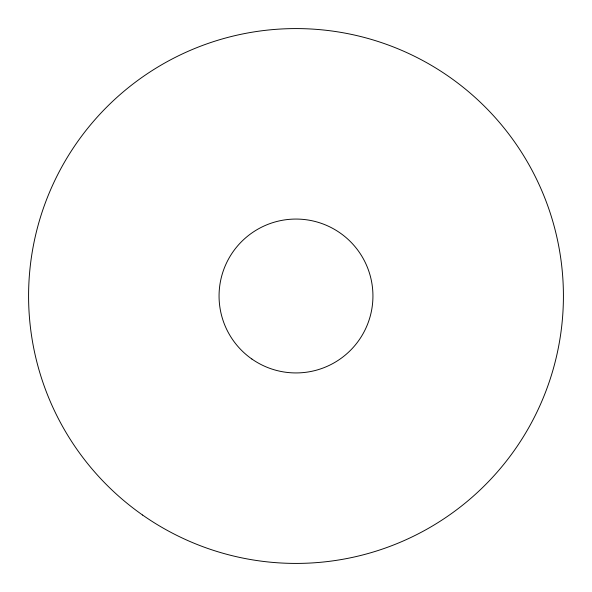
<?xml version="1.0" encoding="UTF-8"?>
<svg xmlns="http://www.w3.org/2000/svg" width="592" height="592" viewBox="0 0 592 592"><rect width="100%" height="100%" fill="white"/><g stroke="black" fill="none" stroke-linecap="round" stroke-linejoin="round"><path stroke-width="0.89" d="M142.613 515.055A267.421 267.421 0 0 0 562.4 319.31A267.421 267.421 0 0 0 182.987 53.635A267.421 267.421 0 0 0 142.613 515.055M251.874 359.026A76.938 76.938 0 0 0 372.642 302.704A76.938 76.938 0 0 0 263.484 226.27A76.938 76.938 0 0 0 251.874 359.026"/></g></svg>
